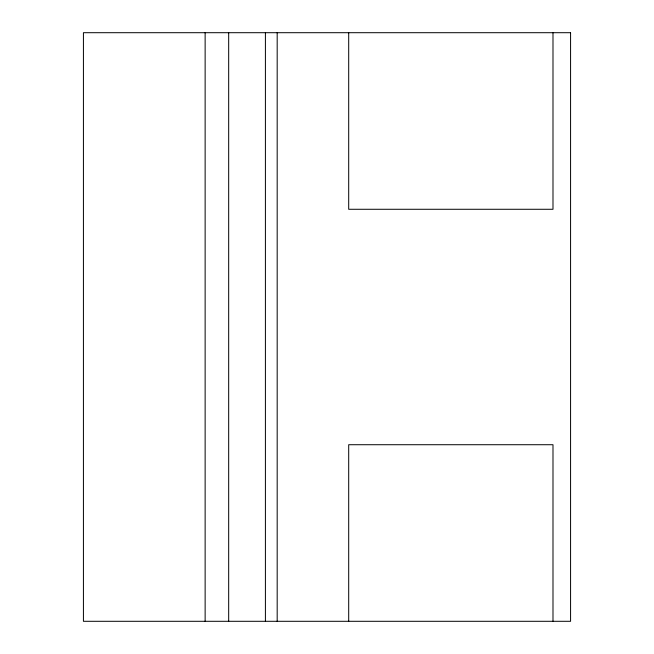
<?xml version="1.0" encoding="UTF-8"?>
<svg xmlns="http://www.w3.org/2000/svg" width="654" height="654" viewBox="0 0 654 654"><rect width="100%" height="100%" fill="white"/><g stroke="black" fill="none" stroke-linecap="round" stroke-linejoin="round"><path stroke-width="0.98" d="M552.99 32.7L552.99 209.28L348.696 209.28L348.696 32.7M552.99 621.3L552.99 444.72L348.696 444.72L348.696 621.3M277.182 32.7L277.182 621.3M265.41 32.7L265.41 621.3M228.679 32.7L228.679 621.3M205.135 32.7L205.135 621.3M570.574 32.7L83.426 32.7L83.426 621.3L570.574 621.3L570.574 32.7"/></g></svg>
